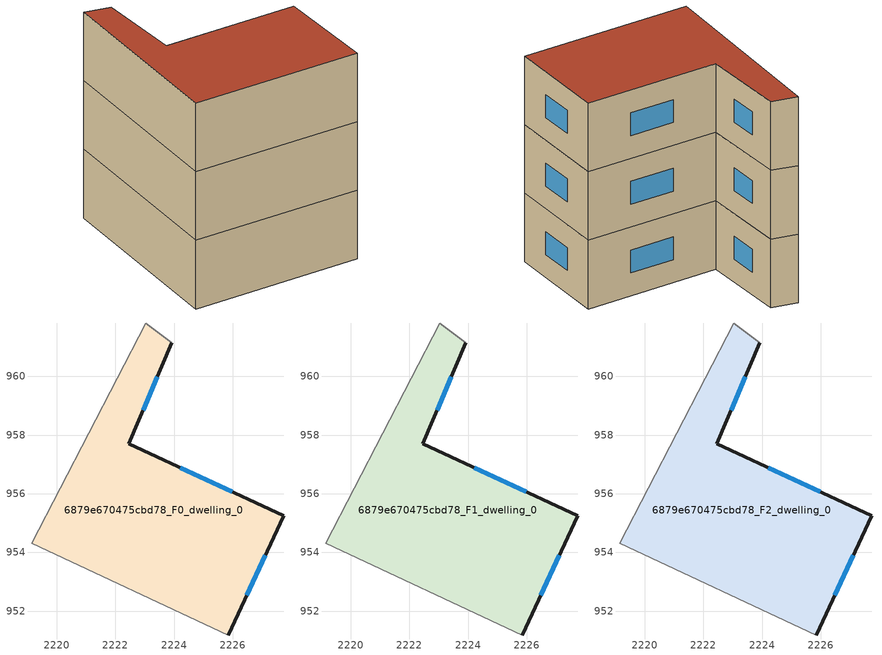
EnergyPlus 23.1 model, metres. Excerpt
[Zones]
6879e670475cbd78_F0_dwelling_0
 floor ground (EU_floor_Construction): 2223.92,961.14 2222.45,957.71 2227.73,955.26 2225.84,951.19 2219.15,954.32 2223.03,961.82 z0
 wall outside (EU_wall_Construction): 2225.84,951.19 2227.73,955.26 2222.45,957.71 2223.92,961.14 z0:3
 wall adiabatic (EU_wall_Construction): 2223.92,961.14 2223.03,961.82 2219.15,954.32 2225.84,951.19 z0:3
 window (EU_Window_Construction): 2226.47,952.54 2227.1,953.9 / 2222.94,958.85 2223.43,959.99 / 2225.97,956.07 2224.21,956.89 z1:2
6879e670475cbd78_F1_dwelling_0
 floor to 6879e670475cbd78_F0_dwelling_0 (EU_floor_Construction): 2223.92,961.14 2222.45,957.71 2227.73,955.26 2225.84,951.19 2219.15,954.32 2223.03,961.82 z3
 wall outside (EU_wall_Construction): 2225.84,951.19 2227.73,955.26 2222.45,957.71 2223.92,961.14 z3:6
 wall adiabatic (EU_wall_Construction): 2223.92,961.14 2223.03,961.82 2219.15,954.32 2225.84,951.19 z3:6
 window (EU_Window_Construction): 2226.47,952.54 2227.1,953.9 / 2222.94,958.85 2223.43,959.99 / 2225.97,956.07 2224.21,956.89 z4:5
6879e670475cbd78_F2_dwelling_0
 floor to 6879e670475cbd78_F1_dwelling_0 (EU_floor_Construction): 2223.92,961.14 2222.45,957.71 2227.73,955.26 2225.84,951.19 2219.15,954.32 2223.03,961.82 z6
 wall outside (EU_wall_Construction): 2225.84,951.19 2227.73,955.26 2222.45,957.71 2223.92,961.14 z6:9
 wall adiabatic (EU_wall_Construction): 2223.92,961.14 2223.03,961.82 2219.15,954.32 2225.84,951.19 z6:9
 window (EU_Window_Construction): 2226.47,952.54 2227.1,953.9 / 2222.94,958.85 2223.43,959.99 / 2225.97,956.07 2224.21,956.89 z7:8
 roof outside (EU_roof_Construction): 2225.84,951.19 2227.73,955.26 2222.45,957.71 2223.92,961.14 2223.03,961.82 2219.15,954.32 z9
[Building]
EU S2 Campaign: North Axis=0; Terrain=City; Solar Distribution=FullExterior
[Site:Location]
Bologna: Latitude=44.5; Longitude=11.25; Time Zone=1; Elevation=37
[SizingPeriod:WeatherFileDays]
AnnualSizingPeriod: Begin Month=1; Begin Day of Month=1; End Month=12; End Day of Month=31; Day of Week for Start Day=Monday; Use Weather File Daylight Saving Period=No; Use Weather File Rain and Snow Indicators=No
[MATERIAL]
EU_InternalMass_Material: Roughness=MediumRough; Thickness=0.1; Conductivity=1; Density=1800; Specific Heat=900; Thermal Absorptance=0.9; Solar Absorptance=0.7; Visible Absorptance=0.7
[MATERIAL:NOMASS] Roughness=MediumRough; Thermal Absorptance=0.9; Solar Absorptance=0.7; Visible Absorptance=0.7
Name | Thermal Resistance
EU_wall_NoMass | 0.937881
EU_roof_NoMass | 0.548572
EU_floor_NoMass | 0.71348
[WINDOWMATERIAL:SIMPLEGLAZINGSYSTEM]
EU_Window_SimpleGlazing: UFactor=4.25633; Solar Heat Gain Coefficient=0.85; Visible Transmittance=0.85
[CONSTRUCTION]
EU_wall_Construction: EU_wall_NoMass
EU_roof_Construction: EU_roof_NoMass
EU_floor_Construction: EU_floor_NoMass
EU_Window_Construction: EU_Window_SimpleGlazing
EU_InternalMass_Construction: EU_InternalMass_Material
[ZONE] Type=1; Multiplier=1; Ceiling Height=autocalculate; Volume=112.217; Floor Area=autocalculate; Part of Total Floor Area=Yes
6879e670475cbd78_F0_dwelling_0; 6879e670475cbd78_F1_dwelling_0; 6879e670475cbd78_F2_dwelling_0
[INTERNALMASS] Construction=EU_InternalMass_Construction; Surface Area=37.4057
Name | Zone or ZoneList
6879e670475cbd78_F0_dwelling_0_EU_InternalMass | 6879e670475cbd78_F0_dwelling_0
6879e670475cbd78_F1_dwelling_0_EU_InternalMass | 6879e670475cbd78_F1_dwelling_0
6879e670475cbd78_F2_dwelling_0_EU_InternalMass | 6879e670475cbd78_F2_dwelling_0
[OTHEREQUIPMENT] Fuel Type=Electricity; Design Level Calculation Method=Watts/Area; Power per Zone Floor Area=1; Fraction Latent=0; Fraction Radiant=0; Fraction Lost=0; Carbon Dioxide Generation Rate=0; EndUse Subcategory=EU_Step8_InternalGains
Name | Zone or ZoneList or Space or SpaceList | Schedule
EU_Step8_InternalGain_6879e670475cbd78_F0_dwelling_0_f000 | 6879e670475cbd78_F0_dwelling_0 | EU_Step8_GainSchedule_6879e670475cbd78_F0_dwelling_0_f000
EU_Step8_InternalGain_6879e670475cbd78_F1_dwelling_0_f000 | 6879e670475cbd78_F1_dwelling_0 | EU_Step8_GainSchedule_6879e670475cbd78_F1_dwelling_0_f000
EU_Step8_InternalGain_6879e670475cbd78_F2_dwelling_0_f000 | 6879e670475cbd78_F2_dwelling_0 | EU_Step8_GainSchedule_6879e670475cbd78_F2_dwelling_0_f000
[ZONEVENTILATION:DESIGNFLOWRATE] Schedule=EU_AlwaysOn; Design Flow Rate Calculation Method=AirChanges/Hour; Air Changes per Hour=0.687892; Ventilation Type=Natural; Fan Pressure Rise=0; Fan Total Efficiency=1; Constant Term Coefficient=1; Temperature Term Coefficient=0; Velocity Term Coefficient=0; Velocity Squared Term Coefficient=0; Minimum Indoor Temperature=-100; Maximum Indoor Temperature=100; Delta Temperature=-100; Minimum Outdoor Temperature=-100; Maximum Outdoor Temperature=100; Maximum Wind Speed=40
Name | Zone or ZoneList or Space or SpaceList
EU_ConstantAir_6879e670475cbd78_F0_dwelling_0 | 6879e670475cbd78_F0_dwelling_0
EU_ConstantAir_6879e670475cbd78_F1_dwelling_0 | 6879e670475cbd78_F1_dwelling_0
EU_ConstantAir_6879e670475cbd78_F2_dwelling_0 | 6879e670475cbd78_F2_dwelling_0
[HVACTEMPLATE:THERMOSTAT] Constant Heating Setpoint=20; Constant Cooling Setpoint=50
EU_HeatOnly_6879e670475cbd78_F0_dwelling_0; EU_HeatOnly_6879e670475cbd78_F1_dwelling_0; EU_HeatOnly_6879e670475cbd78_F2_dwelling_0
[HVACTEMPLATE:ZONE:IDEALLOADSAIRSYSTEM] System Availability Schedule=EU_AlwaysOn; Maximum Heating Supply Air Temperature=50; Minimum Cooling Supply Air Temperature=13; Maximum Heating Supply Air Humidity Ratio=0.0156; Minimum Cooling Supply Air Humidity Ratio=0.0077; Heating Limit=NoLimit; Cooling Limit=NoLimit; Heating Availability Schedule=EU_AlwaysOn; Cooling Availability Schedule=EU_CoolingOff; Dehumidification Control Type=ConstantSensibleHeatRatio; Cooling Sensible Heat Ratio=0.7; Dehumidification Setpoint=60; Humidification Control Type=None; Humidification Setpoint=30; Outdoor Air Method=None; Outdoor Air Flow Rate per Person=0.00944; Outdoor Air Flow Rate per Zone Floor Area=0; Outdoor Air Flow Rate per Zone=0; Demand Controlled Ventilation Type=None; Outdoor Air Economizer Type=NoEconomizer; Heat Recovery Type=None; Sensible Heat Recovery Effectiveness=0.7; Latent Heat Recovery Effectiveness=0.65
Name | Template Thermostat
6879e670475cbd78_F0_dwelling_0 | EU_HeatOnly_6879e670475cbd78_F0_dwelling_0
6879e670475cbd78_F1_dwelling_0 | EU_HeatOnly_6879e670475cbd78_F1_dwelling_0
6879e670475cbd78_F2_dwelling_0 | EU_HeatOnly_6879e670475cbd78_F2_dwelling_0
[SIZING:ZONE] Zone Cooling Design Supply Air Temperature Input Method=SupplyAirTemperature; Zone Cooling Design Supply Air Temperature=13; Zone Heating Design Supply Air Temperature Input Method=SupplyAirTemperature; Zone Heating Design Supply Air Temperature=50; Zone Cooling Design Supply Air Humidity Ratio=0.008; Zone Heating Design Supply Air Humidity Ratio=0.008; Cooling Design Air Flow Method=DesignDay; Cooling Design Air Flow Rate=0; Cooling Minimum Air Flow per Zone Floor Area=0.000762; Cooling Minimum Air Flow=0; Cooling Minimum Air Flow Fraction=0.2; Heating Design Air Flow Method=DesignDay; Heating Design Air Flow Rate=0; Heating Maximum Air Flow per Zone Floor Area=0.002032; Heating Maximum Air Flow=0.141576; Heating Maximum Air Flow Fraction=0.3; Account for Dedicated Outdoor Air System=No; Dedicated Outdoor Air System Control Strategy=NeutralSupplyAir; Dedicated Outdoor Air Low Setpoint Temperature for Design=autosize; Dedicated Outdoor Air High Setpoint Temperature for Design=autosize; Zone Load Sizing Method=Sensible Load Only No Latent Load; Zone Latent Cooling Design Supply Air Humidity Ratio Input Method=HumidityRatioDifference; Zone Cooling Design Supply Air Humidity Ratio Difference=0.005; Zone Latent Heating Design Supply Air Humidity Ratio Input Method=HumidityRatioDifference; Zone Humidification Design Supply Air Humidity Ratio Difference=0.005
6879e670475cbd78_F0_dwelling_0; 6879e670475cbd78_F1_dwelling_0; 6879e670475cbd78_F2_dwelling_0
[SCHEDULE:CONSTANT]
Name | Hourly Value
EU_AlwaysOn | 1
EU_CoolingOff | 0
[SCHEDULE:FILE] Column Number=1; Rows to Skip at Top=0; Number of Hours of Data=8760; Column Separator=Comma; Interpolate to Timestep=No; Minutes per Item=60; Adjust Schedule for Daylight Savings=Yes
Name | File
EU_Step8_GainSchedule_6879e670475cbd78_F0_dwelling_0_f000 | ../../schedules/6879e670475cbd78/6879e670475cbd78_F0_dwelling_0_f000_gain.csv
EU_Step8_GainSchedule_6879e670475cbd78_F1_dwelling_0_f000 | ../../schedules/6879e670475cbd78/6879e670475cbd78_F1_dwelling_0_f000_gain.csv
EU_Step8_GainSchedule_6879e670475cbd78_F2_dwelling_0_f000 | ../../schedules/6879e670475cbd78/6879e670475cbd78_F2_dwelling_0_f000_gain.csv
